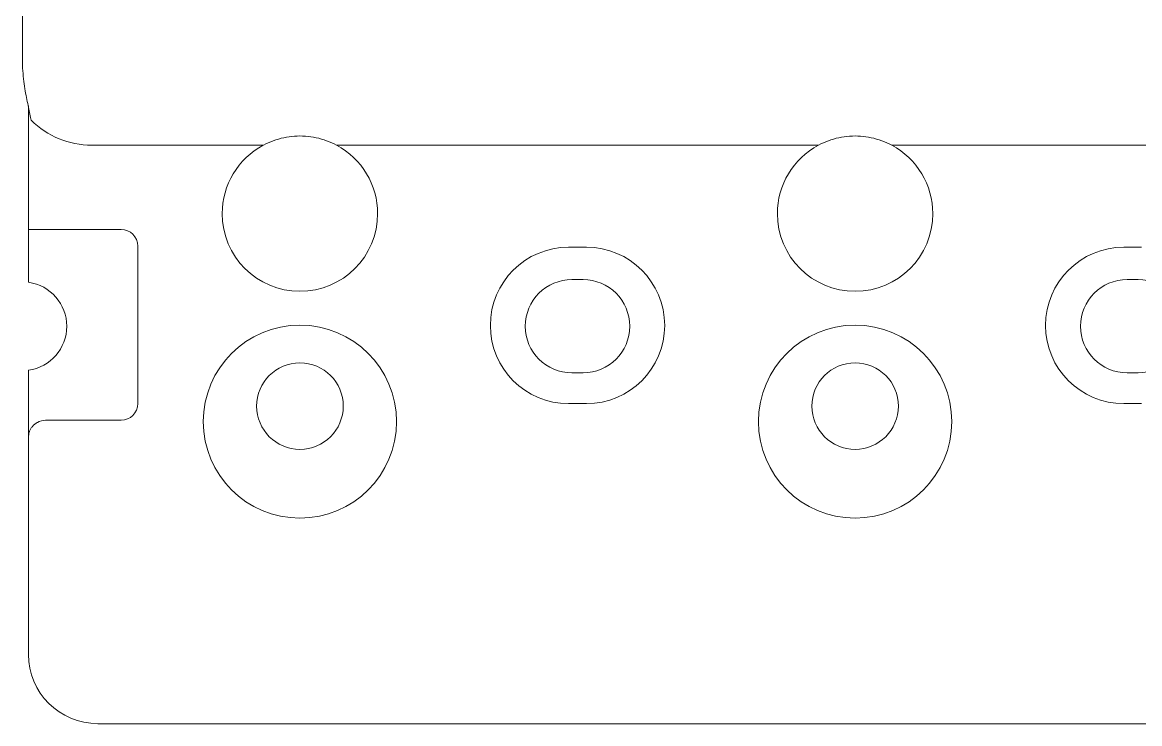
# Model space of a CAD drawing. Header units: inches. Extents: x 0 to 33.5, y 0 to 22.4.
# Drawn here: x 21.489 to 23.502, y 13.5 to 14.764 of the extents above; entities that cross this region are included whole.
import ezdxf

# ---------------------------------------------------------------- set-up
doc = ezdxf.new("R2010")
doc.units = ezdxf.units.IN
doc.header["$MEASUREMENT"] = 0
doc.layers.add('PSYMS', color=7, linetype='Continuous')

# ---------------------------------------------------------------- blocks, each defined once
blk = doc.blocks.new('abesx180')
at = {"lineweight": 0}
for p, q in [((-0.011, 3.993), (-0.011, 1.198)), ((-0.011, 3.993), (-0.011, 1.198)), ((0, 1.1137), (0, 0.896)), ((0, 1.1137), (0, 0.896)), ((0.4231, 1.043), (0.114, 1.043)), ((0.4231, 1.043), (0.114, 1.043)), ((1.4231, 1.043), (0.5549, 1.043)), ((1.4231, 1.043), (0.5549, 1.043)), ((3.4231, 1.043), (1.5549, 1.043)), ((3.4231, 1.043), (1.5549, 1.043)), ((0, 0.896), (0, 0.891)), ((0, 0.896), (0, 0.891)), ((0.016, 0.891), (0, 0.891)), ((0.016, 0.891), (0, 0.891)), ((0, 0.8885), (0, 0.891)), ((0, 0.8885), (0, 0.891)), ((0, 0.8342), (0, 0.8885)), ((0, 0.8342), (0, 0.8885)), ((0.016, 0.891), (0.167, 0.891)), ((0.016, 0.891), (0.167, 0.891)), ((0.197, 0.861), (0.197, 0.577)), ((1.005, 0.859), (0.973, 0.859)), ((2.005, 0.859), (1.973, 0.859)), ((0, 0.7957), (0, 0.8342)), ((0, 0.7957), (0, 0.8342)), ((0.999, 0.8005), (0.979, 0.8005)), ((1.999, 0.8005), (1.979, 0.8005)), ((0, 0.5988), (0, 0.6373)), ((0, 0.5988), (0, 0.6373)), ((0.979, 0.6325), (0.999, 0.6325)), ((1.979, 0.6325), (1.999, 0.6325)), ((0, 0.516), (0, 0.5988)), ((0, 0.516), (0, 0.5988)), ((0.973, 0.577), (1.005, 0.577)), ((1.973, 0.577), (2.005, 0.577)), ((0.031, 0.547), (0.167, 0.547)), ((0.031, 0.547), (0.167, 0.547)), ((0, 0.516), (0, 0.125)), ((0, 0.516), (0, 0.125)), ((0.125, 0), (3.853, 0)), ((0.125, 0), (3.853, 0))]:
    blk.add_line(p, q, dxfattribs=at)
for centre, radius, start, end in [((0.114, 1.198), 0.155, 225.3136, 270), ((0.114, 1.198), 0.155, 225.3136, 270), ((0.489, 0.9195), 0.14, 118.0981, 180), ((0.489, 0.9195), 0.14, 0, 61.9019), ((1.489, 0.9195), 0.14, 118.0981, 180), ((1.489, 0.9195), 0.14, 0, 61.9019), ((0.489, 0.9195), 0.14, 180, 0), ((1.489, 0.9195), 0.14, 180, 0), ((0.167, 0.861), 0.03, 0, 90), ((0.167, 0.861), 0.03, 0, 90), ((0.973, 0.718), 0.141, 90, 270), ((1.005, 0.718), 0.141, 270, 90), ((1.973, 0.718), 0.141, 90, 270), ((-0.011, 0.7165), 0.08, 277.9032, 82.0968), ((-0.011, 0.7165), 0.08, 277.9032, 82.0968), ((0.979, 0.7165), 0.084, 90, 270), ((0.999, 0.7165), 0.084, 270, 90), ((1.979, 0.7165), 0.084, 90, 270), ((1.999, 0.7165), 0.084, 270, 90), ((0.489, 0.5445), 0.174, 0, 180), ((1.489, 0.5445), 0.174, 360, 180), ((0.489, 0.5725), 0.078, 0, 180), ((1.489, 0.5725), 0.078, 0, 180), ((0.167, 0.577), 0.03, 270, 0), ((0.167, 0.577), 0.03, 270, 0), ((0.489, 0.5725), 0.078, 180, 0), ((1.489, 0.5725), 0.078, 180, 0), ((0.031, 0.516), 0.031, 90, 118.9385), ((0.489, 0.5445), 0.174, 180, 0), ((1.489, 0.5445), 0.174, 180, 360), ((0.125, 0.125), 0.125, 180, 270), ((0.125, 0.125), 0.125, 180, 270)]:
    blk.add_arc(centre, radius, start, end, dxfattribs=at)
for points in [[(-0.011, 1.198), (-0.011, 1.1906), (-0.0104, 1.1766), (-0.0084, 1.1575), (-0.0058, 1.1404), (-0.0028, 1.1249), (0, 1.111), (0.0027, 1.0986), (0.0043, 1.0912), (0.005, 1.0878)], [(-0.011, 1.198), (-0.011, 1.1906), (-0.0104, 1.1766), (-0.0084, 1.1575), (-0.0058, 1.1404), (-0.0028, 1.1249), (0, 1.111), (0.0027, 1.0986), (0.0043, 1.0912), (0.005, 1.0878)], [(0.5549, 1.043), (0.5492, 1.0461), (0.5373, 1.0514), (0.5183, 1.0569), (0.4988, 1.0596), (0.4792, 1.0596), (0.4597, 1.0569), (0.4407, 1.0514), (0.4288, 1.0461), (0.4231, 1.043)], [(1.5549, 1.043), (1.5492, 1.0461), (1.5373, 1.0514), (1.5183, 1.0569), (1.4988, 1.0596), (1.4792, 1.0596), (1.4597, 1.0569), (1.4407, 1.0514), (1.4288, 1.0461), (1.4231, 1.043)], [(0.016, 0.5431), (0.0141, 0.5421), (0.0107, 0.5397), (0.0066, 0.5354), (0.0036, 0.5308), (0.0015, 0.526), (0.0003, 0.521), (0, 0.5176), (0, 0.516)]]:
    blk.add_open_spline(points, degree=3, dxfattribs=at)

msp = doc.modelspace()

# ---------------------------------------------------------------- block references
at = {"layer": 'PSYMS'}
msp.add_blockref('abesx180', (21.5, 13.5), dxfattribs=at)

doc.saveas('drawing.dxf')
